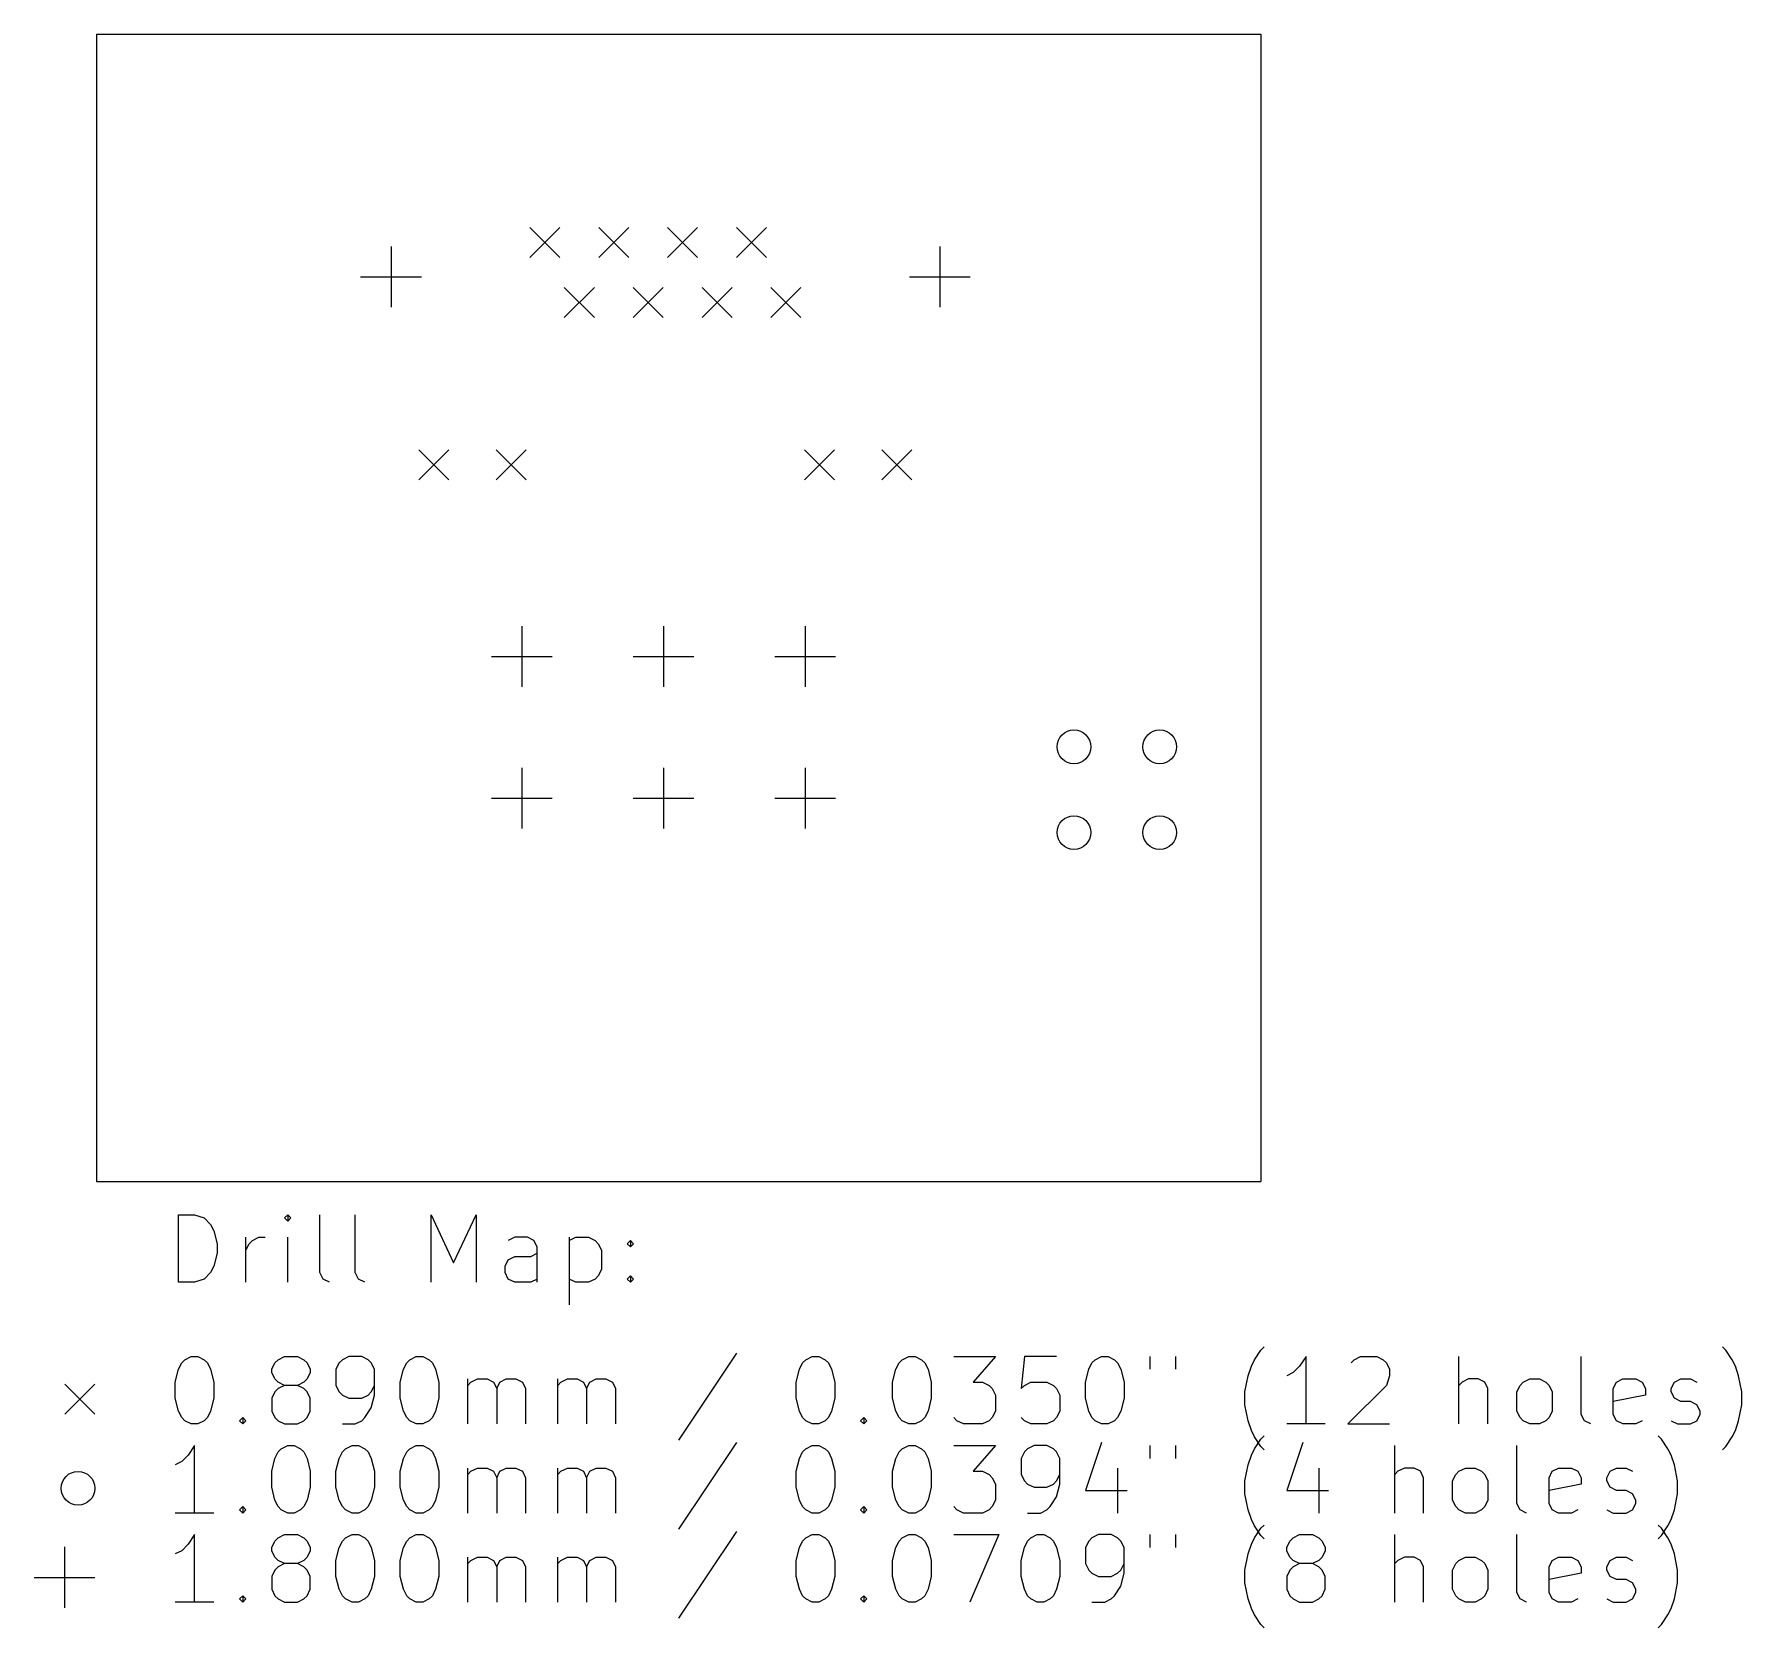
# Model space of a CAD drawing. Extents: x 125.7 to 176.2, y -118.1 to -70.8.
import ezdxf

# ---------------------------------------------------------------- set-up
doc = ezdxf.new("R2010")
doc.units = 0
doc.layers.add('BLACK', color=7, linetype='CONTINUOUS')

msp = doc.modelspace()

# ---------------------------------------------------------------- linework, layer by layer
at = {"layer": 'BLACK', "linetype": 'CONTINUOUS'}
for p, q in [((127.5, -70.8406), (127.5, -104.841)), ((127.5, -70.8406), (162, -70.8406)), ((162, -70.8406), (162, -104.841)), ((140.339, -76.5678), (141.229, -77.4578)), ((141.229, -76.5678), (140.339, -77.4578)), ((142.379, -76.5678), (143.269, -77.4578)), ((143.269, -76.5678), (142.379, -77.4578)), ((144.419, -76.5678), (145.309, -77.4578)), ((145.309, -76.5678), (144.419, -77.4578)), ((146.459, -76.5678), (147.349, -77.4578)), ((147.349, -76.5678), (146.459, -77.4578)), ((136.224, -77.1328), (136.224, -78.9328)), ((152.484, -77.1328), (152.484, -78.9328)), ((135.324, -78.0328), (137.124, -78.0328)), ((141.359, -78.3478), (142.249, -79.2378)), ((142.249, -78.3478), (141.359, -79.2378)), ((143.399, -78.3478), (144.289, -79.2378)), ((144.289, -78.3478), (143.399, -79.2378)), ((145.439, -78.3478), (146.329, -79.2378)), ((146.329, -78.3478), (145.439, -79.2378)), ((147.479, -78.3478), (148.369, -79.2378)), ((148.369, -78.3478), (147.479, -79.2378)), ((151.584, -78.0328), (153.384, -78.0328)), ((137.049, -83.1578), (137.939, -84.0478)), ((137.939, -83.1578), (137.049, -84.0478)), ((139.339, -83.1578), (140.229, -84.0478)), ((140.229, -83.1578), (139.339, -84.0478)), ((148.479, -83.1578), (149.369, -84.0478)), ((149.369, -83.1578), (148.479, -84.0478)), ((150.769, -83.1578), (151.659, -84.0478)), ((151.659, -83.1578), (150.769, -84.0478)), ((140.097, -88.3822), (140.097, -90.1822)), ((144.297, -88.3822), (144.297, -90.1822)), ((148.497, -88.3822), (148.497, -90.1822)), ((139.197, -89.2822), (140.997, -89.2822)), ((143.397, -89.2822), (145.197, -89.2822)), ((147.597, -89.2822), (149.397, -89.2822)), ((140.097, -92.5822), (140.097, -94.3822)), ((144.297, -92.5822), (144.297, -94.3822)), ((148.497, -92.5822), (148.497, -94.3822)), ((139.197, -93.4822), (140.997, -93.4822)), ((143.397, -93.4822), (145.197, -93.4822)), ((147.597, -93.4822), (149.397, -93.4822)), ((127.5, -104.841), (162, -104.841)), ((129.926, -107.825), (129.926, -105.825)), ((129.926, -105.825), (130.402, -105.825)), ((130.402, -105.825), (130.688, -105.921)), ((130.688, -105.921), (130.879, -106.111)), ((130.879, -106.111), (130.974, -106.302)), ((133.164, -105.825), (133.069, -105.921)), ((133.069, -105.921), (133.164, -106.016)), ((133.26, -105.921), (133.164, -105.825)), ((133.164, -105.825), (133.164, -106.016)), ((133.164, -106.016), (133.26, -105.921)), ((134.117, -107.54), (134.117, -105.825)), ((135.164, -107.54), (135.164, -105.825)), ((137.412, -107.825), (137.412, -105.825)), ((137.412, -105.825), (138.079, -107.254)), ((138.079, -107.254), (138.745, -105.825)), ((138.745, -105.825), (138.745, -107.825)), ((130.974, -106.302), (131.069, -106.683)), ((131.069, -106.683), (131.069, -106.968)), ((131.926, -107.825), (131.926, -106.492)), ((131.926, -106.873), (132.021, -106.683)), ((132.021, -106.683), (132.117, -106.587)), ((132.117, -106.587), (132.307, -106.492)), ((132.307, -106.492), (132.498, -106.492)), ((133.164, -107.825), (133.164, -106.492)), ((139.888, -106.492), (139.698, -106.587)), ((140.269, -106.492), (139.888, -106.492)), ((140.46, -106.587), (140.269, -106.492)), ((140.555, -106.778), (140.46, -106.587)), ((141.507, -106.492), (141.507, -108.492)), ((141.507, -106.587), (141.698, -106.492)), ((141.698, -106.492), (142.079, -106.492)), ((142.079, -106.492), (142.269, -106.587)), ((142.269, -106.587), (142.364, -106.683)), ((142.364, -106.683), (142.46, -106.873)), ((143.221, -106.683), (143.317, -106.587)), ((143.317, -106.778), (143.221, -106.683)), ((143.317, -106.587), (143.412, -106.683)), ((143.317, -106.587), (143.317, -106.778)), ((143.412, -106.683), (143.317, -106.778)), ((131.069, -106.968), (130.974, -107.349)), ((139.602, -107.349), (139.698, -107.159)), ((139.698, -107.159), (139.888, -107.063)), ((139.888, -107.063), (140.364, -107.063)), ((140.364, -107.063), (140.555, -106.968)), ((140.555, -107.825), (140.555, -106.778)), ((142.46, -106.873), (142.46, -107.444)), ((130.688, -107.73), (130.402, -107.825)), ((130.879, -107.54), (130.688, -107.73)), ((130.974, -107.349), (130.879, -107.54)), ((134.212, -107.73), (134.117, -107.54)), ((134.402, -107.825), (134.212, -107.73)), ((135.26, -107.73), (135.164, -107.54)), ((135.45, -107.825), (135.26, -107.73)), ((139.602, -107.54), (139.602, -107.349)), ((139.698, -107.73), (139.602, -107.54)), ((139.888, -107.825), (139.698, -107.73)), ((140.555, -107.73), (140.364, -107.825)), ((141.698, -107.825), (141.507, -107.73)), ((142.269, -107.73), (142.079, -107.825)), ((142.364, -107.635), (142.269, -107.73)), ((142.46, -107.444), (142.364, -107.635)), ((143.221, -107.73), (143.317, -107.635)), ((143.317, -107.825), (143.221, -107.73)), ((143.317, -107.635), (143.412, -107.73)), ((143.317, -107.635), (143.317, -107.825)), ((143.412, -107.73), (143.317, -107.825)), ((130.402, -107.825), (129.926, -107.825)), ((140.364, -107.825), (139.888, -107.825)), ((142.079, -107.825), (141.698, -107.825)), ((162.002, -109.835), (162.098, -109.74)), ((175.774, -109.835), (175.679, -109.74)), ((129.926, -110.406), (130.021, -110.216)), ((130.021, -110.216), (130.117, -110.121)), ((130.117, -110.121), (130.307, -110.025)), ((130.307, -110.025), (130.498, -110.025)), ((130.498, -110.025), (130.688, -110.121)), ((130.688, -110.121), (130.783, -110.216)), ((130.783, -110.216), (130.879, -110.406)), ((132.688, -110.406), (132.783, -110.216)), ((132.783, -110.216), (132.879, -110.121)), ((132.879, -110.121), (133.069, -110.025)), ((133.069, -110.025), (133.45, -110.025)), ((133.45, -110.025), (133.64, -110.121)), ((133.64, -110.121), (133.736, -110.216)), ((133.736, -110.216), (133.831, -110.406)), ((134.688, -110.216), (134.593, -110.406)), ((134.783, -110.121), (134.688, -110.216)), ((134.974, -110.025), (134.783, -110.121)), ((135.355, -110.025), (134.974, -110.025)), ((135.545, -110.121), (135.355, -110.025)), ((135.64, -110.216), (135.545, -110.121)), ((135.736, -110.406), (135.64, -110.216)), ((136.593, -110.406), (136.688, -110.216)), ((136.688, -110.216), (136.783, -110.121)), ((136.783, -110.121), (136.974, -110.025)), ((136.974, -110.025), (137.164, -110.025)), ((137.164, -110.025), (137.355, -110.121)), ((137.355, -110.121), (137.45, -110.216)), ((137.45, -110.216), (137.545, -110.406)), ((146.46, -109.93), (144.745, -112.502)), ((148.326, -110.406), (148.421, -110.216)), ((148.421, -110.216), (148.517, -110.121)), ((148.517, -110.121), (148.707, -110.025)), ((148.707, -110.025), (148.898, -110.025)), ((148.898, -110.025), (149.088, -110.121)), ((149.088, -110.121), (149.183, -110.216)), ((149.183, -110.216), (149.279, -110.406)), ((151.183, -110.406), (151.279, -110.216)), ((151.279, -110.216), (151.374, -110.121)), ((151.374, -110.121), (151.564, -110.025)), ((151.564, -110.025), (151.755, -110.025)), ((151.755, -110.025), (151.945, -110.121)), ((151.945, -110.121), (152.04, -110.216)), ((152.04, -110.216), (152.136, -110.406)), ((152.898, -110.025), (154.136, -110.025)), ((154.136, -110.025), (153.469, -110.787)), ((154.993, -110.025), (154.898, -110.978)), ((155.945, -110.025), (154.993, -110.025)), ((156.898, -110.406), (156.993, -110.216)), ((156.993, -110.216), (157.088, -110.121)), ((157.088, -110.121), (157.279, -110.025)), ((157.279, -110.025), (157.469, -110.025)), ((157.469, -110.025), (157.66, -110.121)), ((157.66, -110.121), (157.755, -110.216)), ((157.755, -110.216), (157.85, -110.406)), ((158.707, -110.025), (158.707, -110.406)), ((159.469, -110.025), (159.469, -110.406)), ((161.717, -110.311), (161.812, -110.121)), ((161.812, -110.121), (162.002, -109.835)), ((163.336, -110.025), (163.145, -110.311)), ((163.336, -112.025), (163.336, -110.025)), ((164.669, -110.216), (164.764, -110.121)), ((164.764, -110.121), (164.955, -110.025)), ((164.955, -110.025), (165.431, -110.025)), ((165.431, -110.025), (165.621, -110.121)), ((165.621, -110.121), (165.717, -110.216)), ((165.717, -110.216), (165.812, -110.406)), ((167.869, -112.025), (167.869, -110.025)), ((171.488, -111.74), (171.488, -110.025)), ((175.964, -110.121), (175.774, -109.835)), ((176.06, -110.311), (175.964, -110.121)), ((129.831, -110.787), (129.926, -110.406)), ((129.831, -111.263), (129.831, -110.787)), ((130.879, -110.406), (130.974, -110.787)), ((130.974, -110.787), (130.974, -111.263)), ((132.688, -110.502), (132.688, -110.406)), ((132.783, -110.692), (132.688, -110.502)), ((132.879, -110.787), (132.783, -110.692)), ((133.069, -110.883), (132.879, -110.787)), ((133.64, -110.787), (133.45, -110.883)), ((133.736, -110.692), (133.64, -110.787)), ((133.831, -110.502), (133.736, -110.692)), ((133.831, -110.406), (133.831, -110.502)), ((134.593, -110.406), (134.593, -110.883)), ((135.736, -111.168), (135.736, -110.406)), ((136.498, -110.787), (136.593, -110.406)), ((136.498, -111.263), (136.498, -110.787)), ((137.545, -110.406), (137.64, -110.787)), ((137.64, -110.787), (137.64, -111.263)), ((138.498, -112.025), (138.498, -110.692)), ((138.498, -110.883), (138.593, -110.787)), ((138.593, -110.787), (138.783, -110.692)), ((138.783, -110.692), (139.069, -110.692)), ((139.069, -110.692), (139.26, -110.787)), ((139.26, -110.787), (139.355, -110.978)), ((139.355, -110.978), (139.45, -110.787)), ((139.45, -110.787), (139.64, -110.692)), ((139.64, -110.692), (139.926, -110.692)), ((139.926, -110.692), (140.117, -110.787)), ((140.117, -110.787), (140.212, -110.978)), ((141.164, -112.025), (141.164, -110.692)), ((141.164, -110.883), (141.26, -110.787)), ((141.26, -110.787), (141.45, -110.692)), ((141.45, -110.692), (141.736, -110.692)), ((141.736, -110.692), (141.926, -110.787)), ((141.926, -110.787), (142.021, -110.978)), ((142.021, -110.978), (142.117, -110.787)), ((142.117, -110.787), (142.307, -110.692)), ((142.307, -110.692), (142.593, -110.692)), ((142.593, -110.692), (142.783, -110.787)), ((142.783, -110.787), (142.879, -110.978)), ((148.231, -110.787), (148.326, -110.406)), ((148.231, -111.263), (148.231, -110.787)), ((149.279, -110.406), (149.374, -110.787)), ((149.374, -110.787), (149.374, -111.263)), ((151.088, -110.787), (151.183, -110.406)), ((151.088, -111.263), (151.088, -110.787)), ((152.136, -110.406), (152.231, -110.787)), ((152.231, -110.787), (152.231, -111.263)), ((153.469, -110.787), (153.755, -110.787)), ((153.755, -110.787), (153.945, -110.883)), ((154.993, -110.883), (155.183, -110.787)), ((155.183, -110.787), (155.66, -110.787)), ((155.66, -110.787), (155.85, -110.883)), ((156.802, -110.787), (156.898, -110.406)), ((156.802, -111.263), (156.802, -110.787)), ((157.85, -110.406), (157.945, -110.787)), ((157.945, -110.787), (157.945, -111.263)), ((161.526, -111.073), (161.621, -110.597)), ((161.621, -110.597), (161.717, -110.311)), ((162.955, -110.502), (162.764, -110.597)), ((163.145, -110.311), (162.955, -110.502)), ((165.812, -110.597), (165.717, -110.883)), ((165.812, -110.406), (165.812, -110.597)), ((167.964, -110.787), (167.869, -110.883)), ((168.155, -110.692), (167.964, -110.787)), ((168.44, -110.692), (168.155, -110.692)), ((168.631, -110.787), (168.44, -110.692)), ((168.726, -110.978), (168.631, -110.787)), ((169.679, -110.883), (169.774, -110.787)), ((169.774, -110.787), (169.964, -110.692)), ((169.964, -110.692), (170.25, -110.692)), ((170.25, -110.692), (170.44, -110.787)), ((170.44, -110.787), (170.536, -110.883)), ((172.44, -110.978), (172.536, -110.787)), ((172.536, -110.787), (172.726, -110.692)), ((172.726, -110.692), (173.107, -110.692)), ((173.107, -110.692), (173.298, -110.787)), ((173.298, -110.787), (173.393, -110.978)), ((174.155, -110.978), (174.25, -110.787)), ((174.25, -110.787), (174.44, -110.692)), ((174.44, -110.692), (174.726, -110.692)), ((174.726, -110.692), (174.917, -110.787)), ((176.155, -110.597), (176.06, -110.311)), ((176.25, -111.073), (176.155, -110.597)), ((126.56, -110.846), (127.45, -111.736)), ((127.45, -110.846), (126.56, -111.736)), ((129.926, -111.644), (129.831, -111.263)), ((130.974, -111.263), (130.879, -111.644)), ((132.783, -111.073), (132.688, -111.263)), ((132.688, -111.263), (132.688, -111.644)), ((132.879, -110.978), (132.783, -111.073)), ((133.069, -110.883), (132.879, -110.978)), ((133.45, -110.883), (133.069, -110.883)), ((133.64, -110.978), (133.45, -110.883)), ((133.736, -111.073), (133.64, -110.978)), ((133.831, -111.263), (133.736, -111.073)), ((133.831, -111.644), (133.831, -111.263)), ((134.593, -110.883), (134.688, -111.073)), ((134.688, -111.073), (134.783, -111.168)), ((134.783, -111.168), (134.974, -111.263)), ((134.974, -111.263), (135.355, -111.263)), ((135.355, -111.263), (135.545, -111.168)), ((135.545, -111.168), (135.64, -111.073)), ((135.64, -111.073), (135.736, -110.883)), ((135.64, -111.549), (135.736, -111.168)), ((136.593, -111.644), (136.498, -111.263)), ((137.64, -111.263), (137.545, -111.644)), ((139.355, -110.978), (139.355, -112.025)), ((140.212, -110.978), (140.212, -112.025)), ((142.021, -110.978), (142.021, -112.025)), ((142.879, -110.978), (142.879, -112.025)), ((148.326, -111.644), (148.231, -111.263)), ((149.374, -111.263), (149.279, -111.644)), ((151.183, -111.644), (151.088, -111.263)), ((152.231, -111.263), (152.136, -111.644)), ((153.945, -110.883), (154.04, -110.978)), ((154.04, -110.978), (154.136, -111.168)), ((154.136, -111.168), (154.136, -111.644)), ((154.898, -110.978), (154.993, -110.883)), ((155.85, -110.883), (155.945, -110.978)), ((155.945, -110.978), (156.04, -111.168)), ((156.04, -111.168), (156.04, -111.644)), ((156.898, -111.644), (156.802, -111.263)), ((157.945, -111.263), (157.85, -111.644)), ((161.526, -111.454), (161.526, -111.073)), ((165.717, -110.883), (164.574, -112.025)), ((168.726, -112.025), (168.726, -110.978)), ((169.583, -111.073), (169.679, -110.883)), ((169.583, -111.644), (169.583, -111.073)), ((170.536, -110.883), (170.631, -111.073)), ((170.631, -111.073), (170.631, -111.644)), ((172.44, -111.74), (172.44, -110.978)), ((173.393, -111.168), (172.44, -111.359)), ((173.393, -110.978), (173.393, -111.168)), ((174.155, -111.073), (174.155, -110.978)), ((174.25, -111.263), (174.155, -111.073)), ((174.44, -111.359), (174.25, -111.263)), ((176.25, -111.454), (176.25, -111.073)), ((130.021, -111.835), (129.926, -111.644)), ((130.879, -111.644), (130.783, -111.835)), ((132.688, -111.644), (132.783, -111.835)), ((133.736, -111.835), (133.831, -111.644)), ((135.45, -111.835), (135.64, -111.549)), ((136.688, -111.835), (136.593, -111.644)), ((137.545, -111.644), (137.45, -111.835)), ((148.421, -111.835), (148.326, -111.644)), ((149.279, -111.644), (149.183, -111.835)), ((151.279, -111.835), (151.183, -111.644)), ((152.136, -111.644), (152.04, -111.835)), ((154.136, -111.644), (154.04, -111.835)), ((156.04, -111.644), (155.945, -111.835)), ((156.993, -111.835), (156.898, -111.644)), ((157.85, -111.644), (157.755, -111.835)), ((161.621, -111.93), (161.526, -111.454)), ((169.679, -111.835), (169.583, -111.644)), ((170.631, -111.644), (170.536, -111.835)), ((171.583, -111.93), (171.488, -111.74)), ((172.536, -111.93), (172.44, -111.74)), ((174.726, -111.359), (174.44, -111.359)), ((174.917, -111.454), (174.726, -111.359)), ((175.012, -111.644), (174.917, -111.454)), ((174.917, -111.93), (175.012, -111.74)), ((175.012, -111.74), (175.012, -111.644)), ((176.155, -111.93), (176.25, -111.454)), ((130.117, -111.93), (130.021, -111.835)), ((130.307, -112.025), (130.117, -111.93)), ((130.498, -112.025), (130.307, -112.025)), ((130.688, -111.93), (130.498, -112.025)), ((130.783, -111.835), (130.688, -111.93)), ((131.736, -111.93), (131.831, -111.835)), ((131.831, -112.025), (131.736, -111.93)), ((131.831, -111.835), (131.926, -111.93)), ((131.831, -111.835), (131.831, -112.025)), ((131.926, -111.93), (131.831, -112.025)), ((132.783, -111.835), (132.879, -111.93)), ((132.879, -111.93), (133.069, -112.025)), ((133.069, -112.025), (133.45, -112.025)), ((133.45, -112.025), (133.64, -111.93)), ((133.64, -111.93), (133.736, -111.835)), ((134.783, -112.025), (135.164, -112.025)), ((135.164, -112.025), (135.355, -111.93)), ((135.355, -111.93), (135.45, -111.835)), ((136.783, -111.93), (136.688, -111.835)), ((136.974, -112.025), (136.783, -111.93)), ((137.164, -112.025), (136.974, -112.025)), ((137.355, -111.93), (137.164, -112.025)), ((137.45, -111.835), (137.355, -111.93)), ((148.517, -111.93), (148.421, -111.835)), ((148.707, -112.025), (148.517, -111.93)), ((148.898, -112.025), (148.707, -112.025)), ((149.088, -111.93), (148.898, -112.025)), ((149.183, -111.835), (149.088, -111.93)), ((150.136, -111.93), (150.231, -111.835)), ((150.231, -112.025), (150.136, -111.93)), ((150.231, -111.835), (150.326, -111.93)), ((150.231, -111.835), (150.231, -112.025)), ((150.326, -111.93), (150.231, -112.025)), ((151.374, -111.93), (151.279, -111.835)), ((151.564, -112.025), (151.374, -111.93)), ((151.755, -112.025), (151.564, -112.025)), ((151.945, -111.93), (151.755, -112.025)), ((152.04, -111.835), (151.945, -111.93)), ((152.993, -111.93), (152.898, -111.835)), ((153.183, -112.025), (152.993, -111.93)), ((153.755, -112.025), (153.183, -112.025)), ((153.945, -111.93), (153.755, -112.025)), ((154.04, -111.835), (153.945, -111.93)), ((154.993, -111.93), (154.898, -111.835)), ((155.183, -112.025), (154.993, -111.93)), ((155.66, -112.025), (155.183, -112.025)), ((155.85, -111.93), (155.66, -112.025)), ((155.945, -111.835), (155.85, -111.93)), ((157.088, -111.93), (156.993, -111.835)), ((157.279, -112.025), (157.088, -111.93)), ((157.469, -112.025), (157.279, -112.025)), ((157.66, -111.93), (157.469, -112.025)), ((157.755, -111.835), (157.66, -111.93)), ((161.717, -112.216), (161.621, -111.93)), ((161.812, -112.406), (161.717, -112.216)), ((163.907, -112.025), (162.764, -112.025)), ((164.574, -112.025), (165.812, -112.025)), ((169.774, -111.93), (169.679, -111.835)), ((169.964, -112.025), (169.774, -111.93)), ((170.25, -112.025), (169.964, -112.025)), ((170.44, -111.93), (170.25, -112.025)), ((170.536, -111.835), (170.44, -111.93)), ((171.774, -112.025), (171.583, -111.93)), ((172.726, -112.025), (172.536, -111.93)), ((173.107, -112.025), (172.726, -112.025)), ((173.298, -111.93), (173.107, -112.025)), ((174.155, -111.93), (174.345, -112.025)), ((174.345, -112.025), (174.726, -112.025)), ((174.726, -112.025), (174.917, -111.93)), ((175.964, -112.406), (176.06, -112.216)), ((176.06, -112.216), (176.155, -111.93)), ((130.402, -112.665), (130.212, -112.951)), ((130.402, -114.665), (130.402, -112.665)), ((132.879, -112.856), (132.974, -112.761)), ((132.974, -112.761), (133.164, -112.665)), ((133.164, -112.665), (133.355, -112.665)), ((133.355, -112.665), (133.545, -112.761)), ((133.545, -112.761), (133.64, -112.856)), ((134.783, -112.856), (134.879, -112.761)), ((134.879, -112.761), (135.069, -112.665)), ((135.069, -112.665), (135.26, -112.665)), ((135.26, -112.665), (135.45, -112.761)), ((135.45, -112.761), (135.545, -112.856)), ((136.688, -112.856), (136.783, -112.761)), ((136.783, -112.761), (136.974, -112.665)), ((136.974, -112.665), (137.164, -112.665)), ((137.164, -112.665), (137.355, -112.761)), ((137.355, -112.761), (137.45, -112.856)), ((146.46, -112.57), (144.745, -115.142)), ((148.421, -112.856), (148.517, -112.761)), ((148.517, -112.761), (148.707, -112.665)), ((148.707, -112.665), (148.898, -112.665)), ((148.898, -112.665), (149.088, -112.761)), ((149.088, -112.761), (149.183, -112.856)), ((151.279, -112.856), (151.374, -112.761)), ((151.374, -112.761), (151.564, -112.665)), ((151.564, -112.665), (151.755, -112.665)), ((151.755, -112.665), (151.945, -112.761)), ((151.945, -112.761), (152.04, -112.856)), ((152.898, -112.665), (154.136, -112.665)), ((154.136, -112.665), (153.469, -113.427)), ((155.088, -112.761), (154.993, -112.856)), ((155.279, -112.665), (155.088, -112.761)), ((155.66, -112.665), (155.279, -112.665)), ((155.85, -112.761), (155.66, -112.665)), ((155.945, -112.856), (155.85, -112.761)), ((157.279, -112.57), (156.802, -113.999)), ((158.707, -112.665), (158.707, -113.046)), ((159.469, -112.665), (159.469, -113.046)), ((161.717, -112.951), (161.812, -112.761)), ((162.002, -112.692), (161.812, -112.406)), ((161.812, -112.761), (162.002, -112.475)), ((162.002, -112.475), (162.098, -112.38)), ((162.098, -112.787), (162.002, -112.692)), ((163.24, -112.57), (162.764, -113.999)), ((165.964, -114.665), (165.964, -112.665)), ((169.583, -114.38), (169.583, -112.665)), ((173.869, -112.475), (173.774, -112.38)), ((174.06, -112.761), (173.869, -112.475)), ((174.155, -112.951), (174.06, -112.761)), ((175.679, -112.787), (175.774, -112.692)), ((175.774, -112.692), (175.964, -112.406)), ((130.021, -113.142), (129.831, -113.237)), ((130.212, -112.951), (130.021, -113.142)), ((132.688, -113.427), (132.783, -113.046)), ((132.783, -113.046), (132.879, -112.856)), ((133.64, -112.856), (133.736, -113.046)), ((133.736, -113.046), (133.831, -113.427)), ((134.593, -113.427), (134.688, -113.046)), ((134.688, -113.046), (134.783, -112.856)), ((135.545, -112.856), (135.64, -113.046)), ((135.64, -113.046), (135.736, -113.427)), ((136.498, -113.427), (136.593, -113.046)), ((136.593, -113.046), (136.688, -112.856)), ((137.45, -112.856), (137.545, -113.046)), ((137.545, -113.046), (137.64, -113.427)), ((138.498, -114.665), (138.498, -113.332)), ((138.593, -113.427), (138.783, -113.332)), ((138.783, -113.332), (139.069, -113.332)), ((139.069, -113.332), (139.26, -113.427)), ((139.45, -113.427), (139.64, -113.332)), ((139.64, -113.332), (139.926, -113.332)), ((139.926, -113.332), (140.117, -113.427)), ((141.164, -114.665), (141.164, -113.332)), ((141.26, -113.427), (141.45, -113.332)), ((141.45, -113.332), (141.736, -113.332)), ((141.736, -113.332), (141.926, -113.427)), ((142.117, -113.427), (142.307, -113.332)), ((142.307, -113.332), (142.593, -113.332)), ((142.593, -113.332), (142.783, -113.427)), ((148.231, -113.427), (148.326, -113.046)), ((148.326, -113.046), (148.421, -112.856)), ((149.183, -112.856), (149.279, -113.046)), ((149.279, -113.046), (149.374, -113.427)), ((151.088, -113.427), (151.183, -113.046)), ((151.183, -113.046), (151.279, -112.856)), ((152.04, -112.856), (152.136, -113.046)), ((152.136, -113.046), (152.231, -113.427)), ((154.993, -112.856), (154.898, -113.046)), ((154.898, -113.046), (154.898, -113.523)), ((156.04, -113.046), (155.945, -112.856)), ((156.04, -113.808), (156.04, -113.046)), ((157.755, -113.332), (157.755, -114.665)), ((161.526, -113.713), (161.621, -113.237)), ((161.621, -113.237), (161.717, -112.951)), ((163.717, -113.332), (163.717, -114.665)), ((166.25, -113.332), (166.06, -113.427)), ((166.536, -113.332), (166.25, -113.332)), ((166.726, -113.427), (166.536, -113.332)), ((167.869, -113.427), (168.06, -113.332)), ((168.06, -113.332), (168.345, -113.332)), ((168.345, -113.332), (168.536, -113.427)), ((170.631, -113.427), (170.821, -113.332)), ((170.821, -113.332), (171.202, -113.332)), ((171.202, -113.332), (171.393, -113.427)), ((172.345, -113.427), (172.536, -113.332)), ((172.536, -113.332), (172.821, -113.332)), ((172.821, -113.332), (173.012, -113.427)), ((174.25, -113.237), (174.155, -112.951)), ((174.345, -113.713), (174.25, -113.237)), ((132.688, -113.903), (132.688, -113.427)), ((133.831, -113.427), (133.831, -113.903)), ((134.593, -113.903), (134.593, -113.427)), ((135.736, -113.427), (135.736, -113.903)), ((136.498, -113.903), (136.498, -113.427)), ((137.64, -113.427), (137.64, -113.903)), ((138.498, -113.523), (138.593, -113.427)), ((139.26, -113.427), (139.355, -113.618)), ((139.355, -113.618), (139.45, -113.427)), ((139.355, -113.618), (139.355, -114.665)), ((140.117, -113.427), (140.212, -113.618)), ((140.212, -113.618), (140.212, -114.665)), ((141.164, -113.523), (141.26, -113.427)), ((141.926, -113.427), (142.021, -113.618)), ((142.021, -113.618), (142.117, -113.427)), ((142.021, -113.618), (142.021, -114.665)), ((142.783, -113.427), (142.879, -113.618)), ((142.879, -113.618), (142.879, -114.665)), ((148.231, -113.903), (148.231, -113.427)), ((149.374, -113.427), (149.374, -113.903)), ((151.088, -113.903), (151.088, -113.427)), ((152.231, -113.427), (152.231, -113.903)), ((153.469, -113.427), (153.755, -113.427)), ((153.755, -113.427), (153.945, -113.523)), ((153.945, -113.523), (154.04, -113.618)), ((154.04, -113.618), (154.136, -113.808)), ((154.136, -113.808), (154.136, -114.284)), ((154.898, -113.523), (154.993, -113.713)), ((154.993, -113.713), (155.088, -113.808)), ((155.088, -113.808), (155.279, -113.903)), ((155.66, -113.903), (155.85, -113.808)), ((155.85, -113.808), (155.945, -113.713)), ((155.945, -113.713), (156.04, -113.523)), ((155.945, -114.189), (156.04, -113.808)), ((161.526, -114.094), (161.526, -113.713)), ((166.06, -113.427), (165.964, -113.523)), ((166.821, -113.618), (166.726, -113.427)), ((166.821, -114.665), (166.821, -113.618)), ((167.679, -113.713), (167.774, -113.523)), ((167.679, -114.284), (167.679, -113.713)), ((167.774, -113.523), (167.869, -113.427)), ((168.536, -113.427), (168.631, -113.523)), ((168.631, -113.523), (168.726, -113.713)), ((168.726, -113.713), (168.726, -114.284)), ((170.536, -113.618), (170.631, -113.427)), ((170.536, -114.38), (170.536, -113.618)), ((171.488, -113.808), (170.536, -113.999)), ((171.393, -113.427), (171.488, -113.618)), ((171.488, -113.618), (171.488, -113.808)), ((172.25, -113.618), (172.345, -113.427)), ((172.25, -113.713), (172.25, -113.618)), ((172.345, -113.903), (172.25, -113.713)), ((174.345, -114.094), (174.345, -113.713)), ((132.783, -114.284), (132.688, -113.903)), ((132.879, -114.475), (132.783, -114.284)), ((133.736, -114.284), (133.64, -114.475)), ((133.831, -113.903), (133.736, -114.284)), ((134.688, -114.284), (134.593, -113.903)), ((134.783, -114.475), (134.688, -114.284)), ((135.64, -114.284), (135.545, -114.475)), ((135.736, -113.903), (135.64, -114.284)), ((136.593, -114.284), (136.498, -113.903)), ((136.688, -114.475), (136.593, -114.284)), ((137.545, -114.284), (137.45, -114.475)), ((137.64, -113.903), (137.545, -114.284)), ((148.326, -114.284), (148.231, -113.903)), ((148.421, -114.475), (148.326, -114.284)), ((149.279, -114.284), (149.183, -114.475)), ((149.374, -113.903), (149.279, -114.284)), ((151.183, -114.284), (151.088, -113.903)), ((151.279, -114.475), (151.183, -114.284)), ((152.136, -114.284), (152.04, -114.475)), ((152.231, -113.903), (152.136, -114.284)), ((154.136, -114.284), (154.04, -114.475)), ((155.279, -113.903), (155.66, -113.903)), ((155.755, -114.475), (155.945, -114.189)), ((156.802, -113.999), (158.04, -113.999)), ((161.621, -114.57), (161.526, -114.094)), ((162.764, -113.999), (164.002, -113.999)), ((167.774, -114.475), (167.679, -114.284)), ((168.726, -114.284), (168.631, -114.475)), ((172.536, -113.999), (172.345, -113.903)), ((172.821, -113.999), (172.536, -113.999)), ((173.012, -114.094), (172.821, -113.999)), ((173.107, -114.284), (173.012, -114.094)), ((173.107, -114.38), (173.107, -114.284)), ((174.25, -114.57), (174.345, -114.094)), ((130.974, -114.665), (129.831, -114.665)), ((131.736, -114.57), (131.831, -114.475)), ((131.831, -114.665), (131.736, -114.57)), ((131.831, -114.475), (131.926, -114.57)), ((131.831, -114.475), (131.831, -114.665)), ((131.926, -114.57), (131.831, -114.665)), ((132.974, -114.57), (132.879, -114.475)), ((133.164, -114.665), (132.974, -114.57)), ((133.355, -114.665), (133.164, -114.665)), ((133.545, -114.57), (133.355, -114.665)), ((133.64, -114.475), (133.545, -114.57)), ((134.879, -114.57), (134.783, -114.475)), ((135.069, -114.665), (134.879, -114.57)), ((135.26, -114.665), (135.069, -114.665)), ((135.45, -114.57), (135.26, -114.665)), ((135.545, -114.475), (135.45, -114.57)), ((136.783, -114.57), (136.688, -114.475)), ((136.974, -114.665), (136.783, -114.57)), ((137.164, -114.665), (136.974, -114.665)), ((137.355, -114.57), (137.164, -114.665)), ((137.45, -114.475), (137.355, -114.57)), ((148.517, -114.57), (148.421, -114.475)), ((148.707, -114.665), (148.517, -114.57)), ((148.898, -114.665), (148.707, -114.665)), ((149.088, -114.57), (148.898, -114.665)), ((149.183, -114.475), (149.088, -114.57)), ((150.136, -114.57), (150.231, -114.475)), ((150.231, -114.665), (150.136, -114.57)), ((150.231, -114.475), (150.326, -114.57)), ((150.231, -114.475), (150.231, -114.665)), ((150.326, -114.57), (150.231, -114.665)), ((151.374, -114.57), (151.279, -114.475)), ((151.564, -114.665), (151.374, -114.57)), ((151.755, -114.665), (151.564, -114.665)), ((151.945, -114.57), (151.755, -114.665)), ((152.04, -114.475), (151.945, -114.57)), ((152.993, -114.57), (152.898, -114.475)), ((153.183, -114.665), (152.993, -114.57)), ((153.755, -114.665), (153.183, -114.665)), ((153.945, -114.57), (153.755, -114.665)), ((154.04, -114.475), (153.945, -114.57)), ((155.088, -114.665), (155.469, -114.665)), ((155.469, -114.665), (155.66, -114.57)), ((155.66, -114.57), (155.755, -114.475)), ((161.717, -114.856), (161.621, -114.57)), ((161.812, -115.046), (161.717, -114.856)), ((167.869, -114.57), (167.774, -114.475)), ((168.06, -114.665), (167.869, -114.57)), ((168.345, -114.665), (168.06, -114.665)), ((168.536, -114.57), (168.345, -114.665)), ((168.631, -114.475), (168.536, -114.57)), ((169.679, -114.57), (169.583, -114.38)), ((169.869, -114.665), (169.679, -114.57)), ((170.631, -114.57), (170.536, -114.38)), ((170.821, -114.665), (170.631, -114.57)), ((171.202, -114.665), (170.821, -114.665)), ((171.393, -114.57), (171.202, -114.665)), ((172.25, -114.57), (172.44, -114.665)), ((172.44, -114.665), (172.821, -114.665)), ((172.821, -114.665), (173.012, -114.57)), ((173.012, -114.57), (173.107, -114.38)), ((174.06, -115.046), (174.155, -114.856)), ((174.155, -114.856), (174.25, -114.57)), ((130.402, -115.305), (130.212, -115.591)), ((130.402, -117.305), (130.402, -115.305)), ((132.879, -115.401), (133.069, -115.305)), ((133.069, -115.305), (133.45, -115.305)), ((133.45, -115.305), (133.64, -115.401)), ((134.879, -115.401), (135.069, -115.305)), ((135.069, -115.305), (135.26, -115.305)), ((135.26, -115.305), (135.45, -115.401)), ((136.783, -115.401), (136.974, -115.305)), ((136.974, -115.305), (137.164, -115.305)), ((137.164, -115.305), (137.355, -115.401)), ((146.46, -115.21), (144.745, -117.782)), ((148.517, -115.401), (148.707, -115.305)), ((148.707, -115.305), (148.898, -115.305)), ((148.898, -115.305), (149.088, -115.401)), ((151.374, -115.401), (151.564, -115.305)), ((151.564, -115.305), (151.755, -115.305)), ((151.755, -115.305), (151.945, -115.401)), ((152.898, -115.305), (154.231, -115.305)), ((154.231, -115.305), (153.374, -117.305)), ((155.183, -115.401), (155.374, -115.305)), ((155.374, -115.305), (155.564, -115.305)), ((155.564, -115.305), (155.755, -115.401)), ((157.183, -115.305), (156.993, -115.401)), ((157.564, -115.305), (157.183, -115.305)), ((157.755, -115.401), (157.564, -115.305)), ((158.707, -115.305), (158.707, -115.686)), ((159.469, -115.305), (159.469, -115.686)), ((162.002, -115.332), (161.812, -115.046)), ((161.812, -115.401), (162.002, -115.115)), ((162.002, -115.115), (162.098, -115.02)), ((162.098, -115.427), (162.002, -115.332)), ((162.955, -115.401), (163.145, -115.305)), ((163.145, -115.305), (163.526, -115.305)), ((163.526, -115.305), (163.717, -115.401)), ((165.964, -117.305), (165.964, -115.305)), ((169.583, -117.02), (169.583, -115.305)), ((173.869, -115.115), (173.774, -115.02)), ((173.774, -115.427), (173.869, -115.332)), ((173.869, -115.332), (174.06, -115.046)), ((174.06, -115.401), (173.869, -115.115)), ((126.55, -115.671), (126.55, -117.471)), ((130.021, -115.782), (129.831, -115.877)), ((130.212, -115.591), (130.021, -115.782)), ((132.688, -115.686), (132.783, -115.496)), ((132.688, -115.782), (132.688, -115.686)), ((132.783, -115.972), (132.688, -115.782)), ((132.783, -115.496), (132.879, -115.401)), ((133.64, -115.401), (133.736, -115.496)), ((133.736, -115.496), (133.831, -115.686)), ((133.831, -115.782), (133.736, -115.972)), ((133.831, -115.686), (133.831, -115.782)), ((134.593, -116.067), (134.688, -115.686)), ((134.688, -115.686), (134.783, -115.496)), ((134.783, -115.496), (134.879, -115.401)), ((135.45, -115.401), (135.545, -115.496)), ((135.545, -115.496), (135.64, -115.686)), ((135.64, -115.686), (135.736, -116.067)), ((136.498, -116.067), (136.593, -115.686)), ((136.593, -115.686), (136.688, -115.496)), ((136.688, -115.496), (136.783, -115.401)), ((137.355, -115.401), (137.45, -115.496)), ((137.45, -115.496), (137.545, -115.686)), ((137.545, -115.686), (137.64, -116.067)), ((148.231, -116.067), (148.326, -115.686)), ((148.326, -115.686), (148.421, -115.496)), ((148.421, -115.496), (148.517, -115.401)), ((149.088, -115.401), (149.183, -115.496)), ((149.183, -115.496), (149.279, -115.686)), ((149.279, -115.686), (149.374, -116.067)), ((151.088, -116.067), (151.183, -115.686)), ((151.183, -115.686), (151.279, -115.496)), ((151.279, -115.496), (151.374, -115.401)), ((151.945, -115.401), (152.04, -115.496)), ((152.04, -115.496), (152.136, -115.686)), ((152.136, -115.686), (152.231, -116.067)), ((154.898, -116.067), (154.993, -115.686)), ((154.993, -115.686), (155.088, -115.496)), ((155.088, -115.496), (155.183, -115.401)), ((155.755, -115.401), (155.85, -115.496)), ((155.85, -115.496), (155.945, -115.686)), ((155.945, -115.686), (156.04, -116.067)), ((156.898, -115.496), (156.802, -115.686)), ((156.802, -115.686), (156.802, -116.163)), ((156.993, -115.401), (156.898, -115.496)), ((157.85, -115.496), (157.755, -115.401)), ((157.945, -115.686), (157.85, -115.496)), ((157.945, -116.448), (157.945, -115.686)), ((161.621, -115.877), (161.717, -115.591)), ((161.717, -115.591), (161.812, -115.401)), ((162.764, -115.686), (162.86, -115.496)), ((162.764, -115.782), (162.764, -115.686)), ((162.86, -115.972), (162.764, -115.782)), ((162.86, -115.496), (162.955, -115.401)), ((163.717, -115.401), (163.812, -115.496)), ((163.812, -115.496), (163.907, -115.686)), ((163.907, -115.782), (163.812, -115.972)), ((163.907, -115.686), (163.907, -115.782)), ((174.155, -115.591), (174.06, -115.401)), ((174.25, -115.877), (174.155, -115.591)), ((132.783, -116.353), (132.688, -116.543)), ((132.879, -116.067), (132.783, -115.972)), ((132.879, -116.258), (132.783, -116.353)), ((133.069, -116.163), (132.879, -116.067)), ((133.069, -116.163), (132.879, -116.258)), ((133.45, -116.163), (133.069, -116.163)), ((133.64, -116.067), (133.45, -116.163)), ((133.64, -116.258), (133.45, -116.163)), ((133.736, -115.972), (133.64, -116.067)), ((133.736, -116.353), (133.64, -116.258)), ((133.831, -116.543), (133.736, -116.353)), ((134.593, -116.543), (134.593, -116.067)), ((135.736, -116.067), (135.736, -116.543)), ((136.498, -116.543), (136.498, -116.067)), ((137.64, -116.067), (137.64, -116.543)), ((138.498, -117.305), (138.498, -115.972)), ((138.498, -116.163), (138.593, -116.067)), ((138.593, -116.067), (138.783, -115.972)), ((138.783, -115.972), (139.069, -115.972)), ((139.069, -115.972), (139.26, -116.067)), ((139.26, -116.067), (139.355, -116.258)), ((139.355, -116.258), (139.45, -116.067)), ((139.355, -116.258), (139.355, -117.305)), ((139.45, -116.067), (139.64, -115.972)), ((139.64, -115.972), (139.926, -115.972)), ((139.926, -115.972), (140.117, -116.067)), ((140.117, -116.067), (140.212, -116.258)), ((140.212, -116.258), (140.212, -117.305)), ((141.164, -117.305), (141.164, -115.972)), ((141.164, -116.163), (141.26, -116.067)), ((141.26, -116.067), (141.45, -115.972)), ((141.45, -115.972), (141.736, -115.972)), ((141.736, -115.972), (141.926, -116.067)), ((141.926, -116.067), (142.021, -116.258)), ((142.021, -116.258), (142.117, -116.067)), ((142.021, -116.258), (142.021, -117.305)), ((142.117, -116.067), (142.307, -115.972)), ((142.307, -115.972), (142.593, -115.972)), ((142.593, -115.972), (142.783, -116.067)), ((142.783, -116.067), (142.879, -116.258)), ((142.879, -116.258), (142.879, -117.305)), ((148.231, -116.543), (148.231, -116.067)), ((149.374, -116.067), (149.374, -116.543)), ((151.088, -116.543), (151.088, -116.067)), ((152.231, -116.067), (152.231, -116.543)), ((154.898, -116.543), (154.898, -116.067)), ((156.04, -116.067), (156.04, -116.543)), ((156.802, -116.163), (156.898, -116.353)), ((156.898, -116.353), (156.993, -116.448)), ((157.755, -116.448), (157.85, -116.353)), ((157.85, -116.353), (157.945, -116.163)), ((161.526, -116.353), (161.621, -115.877)), ((161.526, -116.734), (161.526, -116.353)), ((162.86, -116.353), (162.764, -116.543)), ((162.955, -116.067), (162.86, -115.972)), ((162.955, -116.258), (162.86, -116.353)), ((163.145, -116.163), (162.955, -116.067)), ((163.145, -116.163), (162.955, -116.258)), ((163.526, -116.163), (163.145, -116.163)), ((163.717, -116.067), (163.526, -116.163)), ((163.717, -116.258), (163.526, -116.163)), ((163.812, -115.972), (163.717, -116.067)), ((163.812, -116.353), (163.717, -116.258)), ((163.907, -116.543), (163.812, -116.353)), ((166.06, -116.067), (165.964, -116.163)), ((166.25, -115.972), (166.06, -116.067)), ((166.536, -115.972), (166.25, -115.972)), ((166.726, -116.067), (166.536, -115.972)), ((166.821, -116.258), (166.726, -116.067)), ((166.821, -117.305), (166.821, -116.258)), ((167.679, -116.353), (167.774, -116.163)), ((167.679, -116.924), (167.679, -116.353)), ((167.774, -116.163), (167.869, -116.067)), ((167.869, -116.067), (168.06, -115.972)), ((168.06, -115.972), (168.345, -115.972)), ((168.345, -115.972), (168.536, -116.067)), ((168.536, -116.067), (168.631, -116.163)), ((168.631, -116.163), (168.726, -116.353)), ((168.726, -116.353), (168.726, -116.924)), ((170.536, -116.258), (170.631, -116.067)), ((170.536, -117.02), (170.536, -116.258)), ((170.631, -116.067), (170.821, -115.972)), ((170.821, -115.972), (171.202, -115.972)), ((171.202, -115.972), (171.393, -116.067)), ((171.393, -116.067), (171.488, -116.258)), ((171.488, -116.258), (171.488, -116.448)), ((172.25, -116.258), (172.345, -116.067)), ((172.25, -116.353), (172.25, -116.258)), ((172.345, -116.543), (172.25, -116.353)), ((172.345, -116.067), (172.536, -115.972)), ((172.536, -115.972), (172.821, -115.972)), ((172.821, -115.972), (173.012, -116.067)), ((174.345, -116.353), (174.25, -115.877)), ((174.345, -116.734), (174.345, -116.353)), ((125.65, -116.571), (127.45, -116.571)), ((132.688, -116.543), (132.688, -116.924)), ((133.831, -116.924), (133.831, -116.543)), ((134.688, -116.924), (134.593, -116.543)), ((135.736, -116.543), (135.64, -116.924)), ((136.593, -116.924), (136.498, -116.543)), ((137.64, -116.543), (137.545, -116.924)), ((148.326, -116.924), (148.231, -116.543)), ((149.374, -116.543), (149.279, -116.924)), ((151.183, -116.924), (151.088, -116.543)), ((152.231, -116.543), (152.136, -116.924)), ((154.993, -116.924), (154.898, -116.543)), ((156.04, -116.543), (155.945, -116.924)), ((156.993, -116.448), (157.183, -116.543)), ((157.183, -116.543), (157.564, -116.543)), ((157.564, -116.543), (157.755, -116.448)), ((157.66, -117.115), (157.85, -116.829)), ((157.85, -116.829), (157.945, -116.448)), ((161.621, -117.21), (161.526, -116.734)), ((162.764, -116.543), (162.764, -116.924)), ((163.907, -116.924), (163.907, -116.543)), ((171.488, -116.448), (170.536, -116.639)), ((172.536, -116.639), (172.345, -116.543)), ((172.821, -116.639), (172.536, -116.639)), ((173.012, -116.734), (172.821, -116.639)), ((173.107, -116.924), (173.012, -116.734)), ((174.25, -117.21), (174.345, -116.734)), ((130.974, -117.305), (129.831, -117.305)), ((131.736, -117.21), (131.831, -117.115)), ((131.831, -117.305), (131.736, -117.21)), ((131.831, -117.115), (131.926, -117.21)), ((131.831, -117.115), (131.831, -117.305)), ((131.926, -117.21), (131.831, -117.305)), ((132.688, -116.924), (132.783, -117.115)), ((132.783, -117.115), (132.879, -117.21)), ((132.879, -117.21), (133.069, -117.305)), ((133.069, -117.305), (133.45, -117.305)), ((133.45, -117.305), (133.64, -117.21)), ((133.64, -117.21), (133.736, -117.115)), ((133.736, -117.115), (133.831, -116.924)), ((134.783, -117.115), (134.688, -116.924)), ((134.879, -117.21), (134.783, -117.115)), ((135.069, -117.305), (134.879, -117.21)), ((135.26, -117.305), (135.069, -117.305)), ((135.45, -117.21), (135.26, -117.305)), ((135.545, -117.115), (135.45, -117.21)), ((135.64, -116.924), (135.545, -117.115)), ((136.688, -117.115), (136.593, -116.924)), ((136.783, -117.21), (136.688, -117.115)), ((136.974, -117.305), (136.783, -117.21)), ((137.164, -117.305), (136.974, -117.305)), ((137.355, -117.21), (137.164, -117.305)), ((137.45, -117.115), (137.355, -117.21)), ((137.545, -116.924), (137.45, -117.115)), ((148.421, -117.115), (148.326, -116.924)), ((148.517, -117.21), (148.421, -117.115)), ((148.707, -117.305), (148.517, -117.21)), ((148.898, -117.305), (148.707, -117.305)), ((149.088, -117.21), (148.898, -117.305)), ((149.183, -117.115), (149.088, -117.21)), ((149.279, -116.924), (149.183, -117.115)), ((150.136, -117.21), (150.231, -117.115)), ((150.231, -117.305), (150.136, -117.21)), ((150.231, -117.115), (150.326, -117.21)), ((150.231, -117.115), (150.231, -117.305)), ((150.326, -117.21), (150.231, -117.305)), ((151.279, -117.115), (151.183, -116.924)), ((151.374, -117.21), (151.279, -117.115)), ((151.564, -117.305), (151.374, -117.21)), ((151.755, -117.305), (151.564, -117.305)), ((151.945, -117.21), (151.755, -117.305)), ((152.04, -117.115), (151.945, -117.21)), ((152.136, -116.924), (152.04, -117.115)), ((155.088, -117.115), (154.993, -116.924)), ((155.183, -117.21), (155.088, -117.115)), ((155.374, -117.305), (155.183, -117.21)), ((155.564, -117.305), (155.374, -117.305)), ((155.755, -117.21), (155.564, -117.305)), ((155.85, -117.115), (155.755, -117.21)), ((155.945, -116.924), (155.85, -117.115)), ((156.993, -117.305), (157.374, -117.305)), ((157.374, -117.305), (157.564, -117.21)), ((157.564, -117.21), (157.66, -117.115)), ((161.717, -117.496), (161.621, -117.21)), ((162.764, -116.924), (162.86, -117.115)), ((162.86, -117.115), (162.955, -117.21)), ((162.955, -117.21), (163.145, -117.305)), ((163.145, -117.305), (163.526, -117.305)), ((163.526, -117.305), (163.717, -117.21)), ((163.717, -117.21), (163.812, -117.115)), ((163.812, -117.115), (163.907, -116.924)), ((167.774, -117.115), (167.679, -116.924)), ((167.869, -117.21), (167.774, -117.115)), ((168.06, -117.305), (167.869, -117.21)), ((168.345, -117.305), (168.06, -117.305)), ((168.536, -117.21), (168.345, -117.305)), ((168.631, -117.115), (168.536, -117.21)), ((168.726, -116.924), (168.631, -117.115)), ((169.679, -117.21), (169.583, -117.02)), ((169.869, -117.305), (169.679, -117.21)), ((170.631, -117.21), (170.536, -117.02)), ((170.821, -117.305), (170.631, -117.21)), ((171.202, -117.305), (170.821, -117.305)), ((171.393, -117.21), (171.202, -117.305)), ((172.25, -117.21), (172.44, -117.305)), ((172.44, -117.305), (172.821, -117.305)), ((172.821, -117.305), (173.012, -117.21)), ((173.012, -117.21), (173.107, -117.02)), ((173.107, -117.02), (173.107, -116.924)), ((174.155, -117.496), (174.25, -117.21)), ((161.812, -117.686), (161.717, -117.496)), ((162.002, -117.972), (161.812, -117.686)), ((173.869, -117.972), (174.06, -117.686)), ((174.06, -117.686), (174.155, -117.496)), ((162.098, -118.067), (162.002, -117.972)), ((173.774, -118.067), (173.869, -117.972))]:
    msp.add_line(p, q, dxfattribs=at)
at = {"layer": 'BLACK'}
for centre in [(156.46, -91.96), (159, -91.96), (156.46, -94.5), (159, -94.5), (126.95, -113.931)]:
    msp.add_circle(centre, 0.5, dxfattribs=at)

doc.saveas('drawing.dxf')
